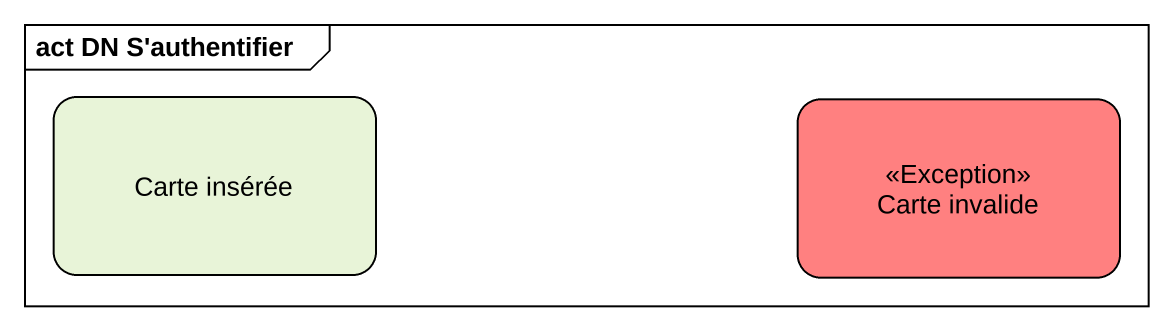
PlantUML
@startuml
mainframe act DN S'authentifier
hide empty description
state "Carte insérée" as Carte_insérée
state "Carte invalide" as Carte_invalide <<Exception>> #FF8080
@enduml
